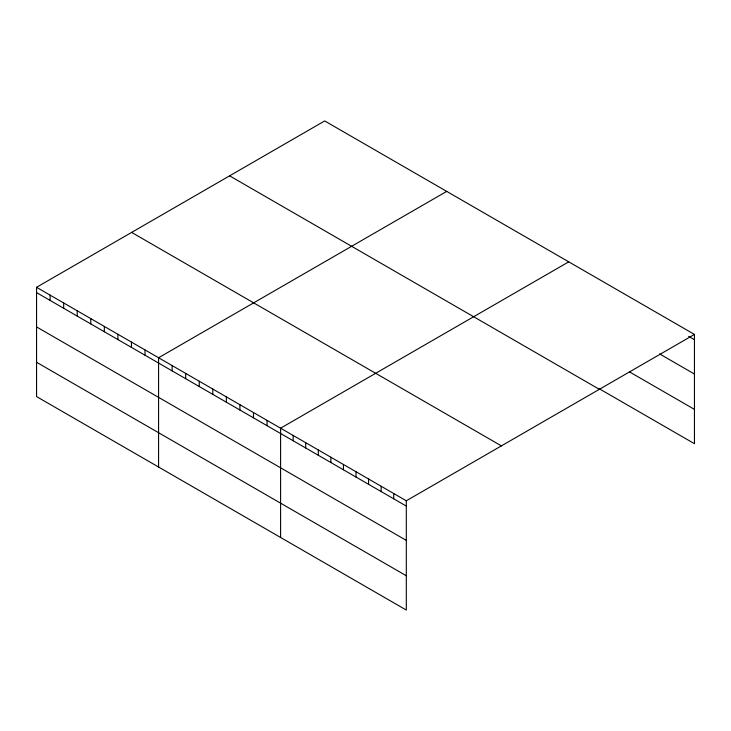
<?xml version="1.0" encoding="UTF-8"?>
<svg xmlns="http://www.w3.org/2000/svg" width="731" height="731" viewBox="0 0 731 731"><rect width="100%" height="100%" fill="white"/><g stroke="black" fill="none" stroke-linecap="round" stroke-linejoin="round"><path stroke-width="1.1" d="M36.55 287.301L406.308 500.781L406.308 610.056L36.55 396.577L36.55 287.301L324.692 120.944L694.45 334.423L694.45 443.699L598.707 388.426M446.714 191.394L158.572 357.751L158.572 467.027M568.736 261.835L280.594 428.192L280.594 537.477M406.308 500.781L694.45 334.423M688.648 336.37L694.45 339.723M659.636 353.932L694.45 374.034M629.656 371.978L694.45 409.387M229.607 175.842L599.365 389.321M131.635 232.403L501.393 445.883M36.55 292.601L406.308 506.08M36.55 326.912L406.308 540.392M36.55 362.265L406.308 575.745M393.735 493.526L393.735 498.816M381.162 486.261L381.162 491.561M368.588 479.006L368.588 484.306M356.024 471.751L356.024 477.041M343.451 464.487L343.451 469.786M330.878 457.231L330.878 462.531M318.305 449.967L318.305 455.267M305.732 442.712L305.732 448.012M293.158 435.457L293.158 440.756M267.034 420.371L267.034 425.67M253.474 412.54L253.474 417.84M239.914 404.718L239.914 410.009M226.363 396.887L226.363 402.187M212.803 389.056L212.803 394.356M199.243 381.235L199.243 386.525M185.683 373.404L185.683 378.704M172.132 365.573L172.132 370.873M145.012 349.921L145.012 355.22M131.452 342.09L131.452 347.389M117.901 334.268L117.901 339.568M104.341 326.437L104.341 331.737M90.781 318.615L90.781 323.906M77.221 310.785L77.221 316.084M63.67 302.954L63.67 308.254M50.11 295.132L50.11 300.423"/></g></svg>
